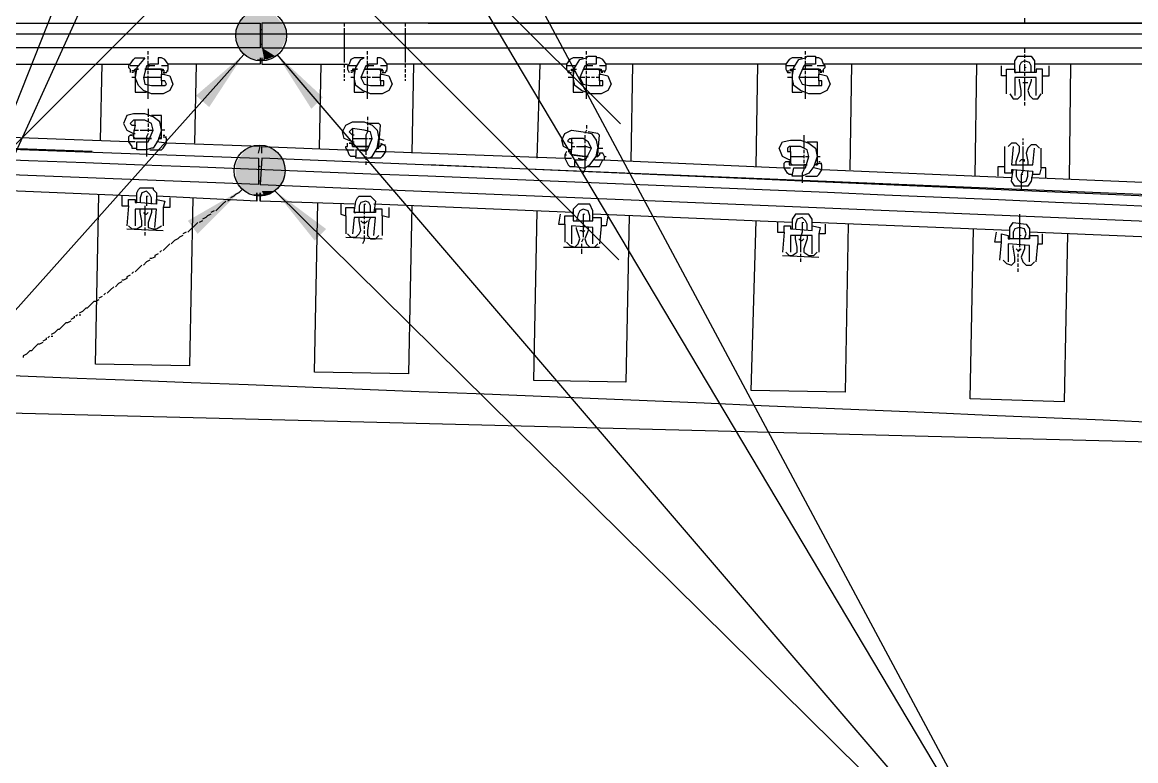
# Model space of a CAD drawing. Header units: millimetres. Extents: x -45 to 90, y -17 to 16.
# Drawn here: x 17.94 to 21.039, y -2.772 to -0.717 of the extents above; entities that cross this region are included whole.
import ezdxf

# ---------------------------------------------------------------- set-up
doc = ezdxf.new("R2010")
doc.units = ezdxf.units.MM
doc.header["$PDMODE"] = 3
doc.layers.add('PDF_Geometry', color=7, linetype='Continuous')
doc.layers.add('PDF_Solid Fills', color=7, linetype='Continuous')

msp = doc.modelspace()

# ---------------------------------------------------------------- linework, layer by layer
at = {"color": 2}
msp.add_line((0, -0.75), (53.4325, -0.75), dxfattribs=at)
at = {"color": 6}
msp.add_lwpolyline([(-0.0021, -1.3499), (23.64, -1.95), (23.7209, 1.35), (0.0002, 1.3501)], close=True, dxfattribs=at)
at = {"color": 2}
for radius in [500.8082, 500.0582, 499.3082]:
    msp.add_arc((-0.8299, -500.0575), radius, 85.235272, 89.904911, dxfattribs=at)
at = {"color": 5}
msp.add_arc((-0.8299, -500.0575), 498.7082, 85.235272, 89.904911, dxfattribs=at)
at = {"color": 1}
for p in [(18.6046, 0), (18.6001, -0.3782)]:
    msp.add_point(p, dxfattribs=at)
at = {"layer": 'PDF_Geometry', "lineweight": 25}
for points in [[(18.5565, 0.3209), (17.5159, -1.9712), (18.5703, 0.6922)], [(18.6482, 0.6968), (20.6423, -3.0255)], [(18.6482, -0.8068), (20.7936, -3.3097), (18.6344, 0.3163)], [(32.671, -0.4034), (32.616, -0.3988), (32.6114, -0.3988), (32.5977, -0.7197), (32.5427, -0.7197), (18.6069, -0.7197), (18.6069, -0.7885), (32.5427, -0.7885), (32.5977, -0.7885)], [(20.7294, -0.706), (20.7294, -0.7197)], [(16.7825, -0.7197), (16.8375, -0.7197), (18.1348, -0.7197)], [(16.8375, -0.7197), (18.6024, -0.7197), (18.6024, -0.7885), (16.8375, -0.7885), (16.7825, -0.7885)], [(18.6069, -0.738), (18.6024, -0.738)], [(18.8361, -0.7197), (18.8361, -0.7289)], [(18.8361, -0.7335), (18.8361, -0.7472), (18.8361, -0.761), (18.8361, -0.7747), (18.8361, -0.7885), (18.8361, -0.8022), (18.8361, -0.816), (18.8361, -0.8297)], [(19.0058, -0.7197), (19.0058, -0.7289)], [(19.0058, -0.7335), (19.0058, -0.7472), (19.0058, -0.761), (19.0058, -0.7747), (19.0058, -0.7885), (19.0058, -0.8022), (19.0058, -0.816), (19.0058, -0.8297)], [(19.0699, -0.7197), (32.5427, -0.7197), (32.5977, -0.7197), (32.6023, -0.7197)], [(18.2906, -0.8068), (18.2906, -0.7976)], [(18.6069, -0.7791), (18.6024, -0.7791)], [(18.9003, -0.8068), (18.9003, -0.7976)], [(19.51, -0.8068), (19.51, -0.7976)], [(20.1197, -0.8068), (20.1197, -0.7976)], [(20.7294, -0.7885), (20.7294, -0.8022)], [(17.548, -1.9437), (17.5388, -1.9528), (17.5297, -1.962), (17.5159, -1.9712), (18.5565, -0.8068)], [(17.7085, -0.816), (17.7222, -0.816), (17.7268, -0.8206), (17.736, -0.8343), (18.2402, -0.8343), (18.2494, -0.8206), (18.254, -0.816), (18.2815, -0.816), (18.2769, -0.8206), (18.2585, -0.8435), (18.254, -0.871)], [(18.1577, -1.0452), (18.1623, -0.8343)], [(18.2402, -0.8343), (18.2356, -0.8389), (18.2356, -0.8435), (18.2402, -0.8481), (18.2402, -0.8572)], [(18.6024, -0.816), (18.6024, -0.8343), (18.3456, -0.8343), (18.3365, -0.8206), (18.3273, -0.816), (18.3181, -0.816), (18.3181, -0.8343), (18.2952, -0.8343), (18.2861, -0.8389), (18.2769, -0.871), (18.2815, -0.8893), (18.2998, -0.8937), (18.3319, -0.8937), (18.3365, -0.8937), (18.3411, -0.8893), (18.3365, -0.8802), (18.3319, -0.8802), (18.3273, -0.8802), (18.3273, -0.8618), (18.3319, -0.8618), (18.3365, -0.8618)], [(18.2906, -0.8206), (18.2906, -0.8114)], [(18.2906, -0.8343), (18.2906, -0.8251)], [(18.3456, -0.8389), (18.3456, -0.8343)], [(18.4236, -0.8343), (18.419, -1.0543)], [(18.6069, -0.816), (18.6069, -0.8343), (18.8453, -0.8343)], [(18.7674, -1.0681), (18.772, -0.8343)], [(18.8361, -0.8343), (18.8361, -0.8435)], [(18.8637, -0.871), (18.8682, -0.8435), (18.882, -0.8206), (18.8912, -0.816), (18.8637, -0.816), (18.8545, -0.8206), (18.8499, -0.8343), (18.8453, -0.8389)], [(19.5008, -0.816), (19.4733, -0.816), (19.4642, -0.8206), (19.455, -0.8343), (18.9553, -0.8343), (18.9462, -0.8206), (18.937, -0.816), (18.9278, -0.816), (18.9278, -0.8343), (18.9049, -0.8343), (18.8957, -0.8389), (18.882, -0.871), (18.8912, -0.8893), (18.9095, -0.8937), (18.9416, -0.8937), (18.9462, -0.8937), (18.9462, -0.8893), (18.9462, -0.8802), (18.9416, -0.8802), (18.937, -0.8802), (18.937, -0.8618), (18.9416, -0.8618), (18.9599, -0.8664), (18.9691, -0.8893), (18.9599, -0.9077), (18.9416, -0.9168), (18.9095, -0.9168), (18.8866, -0.9077), (18.8682, -0.8937), (18.8637, -0.871), (18.8545, -0.871)], [(18.9003, -0.8206), (18.9003, -0.8114)], [(18.9003, -0.8343), (18.9003, -0.8251)], [(18.9553, -0.8389), (18.9553, -0.8343)], [(19.0058, -0.8343), (19.0058, -0.8435)], [(19.0287, -0.8343), (19.0241, -1.0819)], [(19.3725, -1.0956), (19.3817, -0.8343)], [(19.455, -0.8343), (19.455, -0.8389)], [(19.4733, -0.871), (19.4779, -0.8435), (19.4917, -0.8206), (19.51, -0.816), (19.5146, -0.8114), (19.5375, -0.8114), (19.5375, -0.8343), (19.5146, -0.8343), (19.5054, -0.8389)], [(19.51, -0.8206), (19.51, -0.8114)], [(19.51, -0.8343), (19.51, -0.8251)], [(20.1105, -0.816), (20.083, -0.816), (20.0739, -0.8206), (20.0647, -0.8343), (19.565, -0.8343), (19.5559, -0.8206), (19.5467, -0.816), (19.5375, -0.816)], [(19.565, -0.8389), (19.565, -0.8343)], [(19.6384, -0.8343), (19.6338, -1.1048)], [(19.9822, -1.1185), (19.9868, -0.8343)], [(20.0647, -0.8343), (20.0647, -0.8389)], [(20.083, -0.871), (20.0876, -0.8435), (20.1014, -0.8206), (20.1197, -0.816), (20.1243, -0.8114), (20.1472, -0.8114), (20.1472, -0.8343), (20.1197, -0.8343), (20.1197, -0.8251)], [(20.1197, -0.8343), (20.1151, -0.8389)], [(20.1197, -0.8206), (20.1197, -0.8114)], [(20.7019, -0.8343), (20.1701, -0.8343), (20.1655, -0.8206), (20.1564, -0.816), (20.1472, -0.816)], [(20.1747, -0.8389), (20.1701, -0.8343)], [(20.2481, -0.8343), (20.2435, -1.1277)], [(20.5919, -1.146), (20.5964, -0.8343)], [(20.7798, -0.8664), (20.7798, -0.8481), (20.7615, -0.8481), (20.7615, -0.8572), (20.7569, -0.8572), (20.7019, -0.8572), (20.7019, -0.8251), (20.7111, -0.8114), (20.7477, -0.8114), (20.7569, -0.8251), (20.7569, -0.8572)], [(20.7477, -0.8572), (20.7477, -0.8389), (20.7431, -0.8297), (20.7294, -0.8251), (20.7202, -0.8297), (20.7156, -0.8389), (20.7156, -0.8572)], [(20.7294, -0.8068), (20.7294, -0.816)], [(20.7294, -0.8206), (20.7294, -0.8297)], [(20.7294, -0.8343), (20.7294, -0.8435), (20.7294, -0.8526)], [(21.3116, -0.8343), (20.7569, -0.8343)], [(20.8577, -0.8343), (20.8532, -1.1552)], [(18.2631, -0.8389), (18.2402, -0.8389)], [(18.254, -0.8526), (18.254, -0.8481), (18.2585, -0.8481), (18.254, -0.8481), (18.2494, -0.8526), (18.2448, -0.8526)], [(18.2494, -0.8572), (18.2448, -0.8572)], [(18.3319, -0.8618), (18.3502, -0.8664), (18.3594, -0.8893), (18.3502, -0.9077), (18.3319, -0.9168), (18.2998, -0.9168), (18.2769, -0.9077), (18.2631, -0.8937), (18.254, -0.871), (18.2448, -0.871)], [(18.2494, -0.8526), (18.254, -0.8526), (18.254, -0.9077), (18.254, -0.9122), (18.2585, -0.9122), (18.2861, -0.9122)], [(18.2906, -0.8481), (18.2815, -0.8481), (18.2906, -0.8481), (18.3273, -0.8481), (18.3319, -0.8481), (18.3319, -0.8526), (18.3273, -0.8526), (18.3273, -0.8618)], [(18.309, -0.8389), (18.2906, -0.8389), (18.2952, -0.8389)], [(18.3273, -0.8526), (18.3273, -0.8481), (18.3227, -0.8481), (18.2906, -0.8481), (18.2906, -0.8389)], [(18.2906, -0.8618), (18.2906, -0.8526)], [(18.2906, -0.9306), (18.2906, -0.9214), (18.2906, -0.9168), (18.2906, -0.9077), (18.2906, -0.9031), (18.2906, -0.8937), (18.2906, -0.8893), (18.2906, -0.8802), (18.2906, -0.8756), (18.2906, -0.8664)], [(18.3319, -0.8572), (18.3411, -0.8572), (18.3456, -0.8481), (18.3456, -0.8435), (18.3456, -0.8389), (18.3273, -0.8389)], [(18.3319, -0.8526), (18.3365, -0.8526)], [(18.3411, -0.8526), (18.3456, -0.8526)], [(18.8361, -0.8481), (18.8361, -0.8572)], [(18.8361, -0.8618), (18.8361, -0.871)], [(18.8728, -0.8389), (18.8453, -0.8389), (18.8453, -0.8435), (18.8453, -0.8481), (18.8499, -0.8572)], [(18.8637, -0.8526), (18.8637, -0.8481), (18.8682, -0.8481), (18.8637, -0.8481), (18.8591, -0.8481), (18.8591, -0.8526), (18.8545, -0.8526)], [(18.8591, -0.8572), (18.8545, -0.8572)], [(18.8591, -0.8526), (18.8637, -0.8526), (18.8637, -0.9077), (18.8637, -0.9122), (18.8682, -0.9122), (18.8912, -0.9122)], [(18.9003, -0.8481), (18.8912, -0.8481), (18.9003, -0.8481), (18.937, -0.8481), (18.9416, -0.8481), (18.9416, -0.8526), (18.937, -0.8526), (18.937, -0.8618)], [(18.9187, -0.8389), (18.9003, -0.8389), (18.9049, -0.8389)], [(18.937, -0.8526), (18.937, -0.8481), (18.9324, -0.8481), (18.9003, -0.8481), (18.9003, -0.8389)], [(18.9003, -0.8618), (18.9003, -0.8526)], [(18.9003, -0.9306), (18.9003, -0.9214), (18.9003, -0.9168), (18.9003, -0.9077), (18.9003, -0.9031), (18.9003, -0.8937), (18.9003, -0.8893), (18.9003, -0.8802), (18.9003, -0.8756), (18.9003, -0.8664)], [(18.9416, -0.8572), (18.9507, -0.8572), (18.9553, -0.8481), (18.9553, -0.8435), (18.9553, -0.8389), (18.937, -0.8389)], [(18.9416, -0.8526), (18.9462, -0.8526)], [(18.9507, -0.8526), (18.9553, -0.8526)], [(19.0058, -0.8481), (19.0058, -0.8572)], [(19.0058, -0.8618), (19.0058, -0.871)], [(19.4825, -0.8389), (19.455, -0.8389), (19.455, -0.8435), (19.455, -0.8481), (19.4596, -0.8572), (19.4688, -0.8572)], [(19.5283, -0.8389), (19.51, -0.8389), (19.5054, -0.8389), (19.4917, -0.871), (19.5008, -0.8893), (19.5192, -0.8937), (19.5513, -0.8937), (19.5559, -0.8937), (19.5559, -0.8893), (19.5559, -0.8802), (19.5513, -0.8802), (19.5467, -0.8802), (19.5467, -0.8618), (19.5513, -0.8618), (19.5696, -0.8664), (19.5788, -0.8893), (19.5696, -0.9077), (19.5513, -0.9168), (19.5192, -0.9168), (19.4963, -0.9077), (19.4779, -0.8937), (19.4733, -0.871), (19.4596, -0.871)], [(19.4596, -0.8526), (19.4642, -0.8526)], [(19.4779, -0.8481), (19.4733, -0.8481), (19.4733, -0.8526), (19.4688, -0.8526), (19.4688, -0.8481), (19.4733, -0.8481), (19.4779, -0.8481), (19.4825, -0.8481)], [(19.4733, -0.8526), (19.4733, -0.9077), (19.4733, -0.9122), (19.4779, -0.9122), (19.5008, -0.9122)], [(19.51, -0.8481), (19.5008, -0.8481), (19.51, -0.8481), (19.5467, -0.8481), (19.5513, -0.8481), (19.5513, -0.8526), (19.5467, -0.8526), (19.5467, -0.8618)], [(19.5467, -0.8526), (19.5467, -0.8481), (19.5421, -0.8481), (19.51, -0.8481), (19.51, -0.8389)], [(19.51, -0.8618), (19.51, -0.8526)], [(19.51, -0.9306), (19.51, -0.9214), (19.51, -0.9168), (19.51, -0.9077), (19.51, -0.9031), (19.51, -0.8937), (19.51, -0.8893), (19.51, -0.8802), (19.51, -0.8756), (19.51, -0.8664)], [(19.5604, -0.8572), (19.565, -0.8481), (19.565, -0.8435), (19.565, -0.8389), (19.5467, -0.8389)], [(19.5513, -0.8526), (19.5559, -0.8526), (19.5604, -0.8526)], [(19.5559, -0.8572), (19.5513, -0.8572)], [(20.0922, -0.8389), (20.0647, -0.8389), (20.0647, -0.8435), (20.0647, -0.8481), (20.0693, -0.8572), (20.0784, -0.8572)], [(20.138, -0.8389), (20.1197, -0.8389), (20.1151, -0.8389), (20.1014, -0.871), (20.1105, -0.8893), (20.1289, -0.8937), (20.161, -0.8937), (20.1655, -0.8937), (20.1655, -0.8893), (20.1655, -0.8802), (20.161, -0.8802), (20.1564, -0.8802), (20.1564, -0.8618), (20.161, -0.8618), (20.1793, -0.8664), (20.1885, -0.8893), (20.1793, -0.9077), (20.161, -0.9168), (20.1289, -0.9168), (20.1059, -0.9077), (20.0876, -0.8937), (20.083, -0.871), (20.0693, -0.871)], [(20.0693, -0.8526), (20.0739, -0.8526)], [(20.0876, -0.8481), (20.083, -0.8481), (20.083, -0.8526), (20.0784, -0.8526), (20.0784, -0.8481), (20.083, -0.8481), (20.0876, -0.8481), (20.0922, -0.8481)], [(20.083, -0.8526), (20.083, -0.9077), (20.083, -0.9122), (20.0876, -0.9122), (20.1105, -0.9122)], [(20.1197, -0.8481), (20.1105, -0.8481), (20.1197, -0.8481), (20.1518, -0.8481), (20.1564, -0.8481), (20.161, -0.8481), (20.161, -0.8526), (20.1564, -0.8526), (20.1564, -0.8618)], [(20.1564, -0.8526), (20.1564, -0.8481), (20.1518, -0.8481), (20.1197, -0.8481), (20.1197, -0.8389)], [(20.1197, -0.8618), (20.1197, -0.8526)], [(20.1197, -0.9306), (20.1197, -0.9214), (20.1197, -0.9168), (20.1197, -0.9077), (20.1197, -0.9031), (20.1197, -0.8937), (20.1197, -0.8893), (20.1197, -0.8802), (20.1197, -0.8756), (20.1197, -0.8664)], [(20.1701, -0.8572), (20.1701, -0.8481), (20.1747, -0.8435), (20.1747, -0.8389), (20.1518, -0.8389)], [(20.161, -0.8526), (20.1655, -0.8526), (20.1701, -0.8526)], [(20.1655, -0.8572), (20.161, -0.8572)], [(20.679, -0.9168), (20.679, -0.8664), (20.6652, -0.8664), (20.6652, -0.8389)], [(20.679, -0.8664), (20.679, -0.8481), (20.7019, -0.8481), (20.7019, -0.8572), (20.7065, -0.8572)], [(20.7294, -0.8572), (20.7294, -0.8664)], [(20.7798, -0.9168), (20.7798, -0.8664), (20.7981, -0.8664), (20.7981, -0.8389)], [(18.3273, -0.871), (18.3181, -0.871), (18.3136, -0.871), (18.3044, -0.871), (18.2998, -0.871), (18.2906, -0.871), (18.2861, -0.871), (18.2769, -0.871)], [(18.3273, -0.8802), (18.3273, -0.8937)], [(18.8361, -0.8756), (18.8361, -0.8802)], [(18.8957, -0.871), (18.882, -0.871)], [(18.9095, -0.871), (18.9003, -0.871)], [(18.937, -0.871), (18.9278, -0.871), (18.9232, -0.871), (18.9141, -0.871)], [(18.937, -0.8802), (18.937, -0.8937)], [(19.0058, -0.8756), (19.0058, -0.8802)], [(19.5054, -0.871), (19.4917, -0.871)], [(19.5192, -0.871), (19.51, -0.871)], [(19.5329, -0.871), (19.5238, -0.871)], [(19.5467, -0.871), (19.5375, -0.871)], [(19.5467, -0.8802), (19.5467, -0.8937)], [(20.1564, -0.871), (20.1426, -0.871), (20.1289, -0.871), (20.1151, -0.871), (20.1014, -0.871)], [(20.1564, -0.8802), (20.1564, -0.8937)], [(20.6881, -0.9168), (20.6973, -0.9306), (20.7111, -0.9306), (20.7202, -0.9214), (20.7202, -0.9077), (20.7156, -0.8802), (20.7156, -0.8756)], [(20.7615, -0.9214), (20.7615, -0.871), (20.7019, -0.871), (20.7019, -0.9214)], [(20.7248, -0.8847), (20.7294, -0.8847), (20.734, -0.8847), (20.7386, -0.8847)], [(20.7294, -0.871), (20.7294, -0.8802), (20.7294, -0.8847), (20.7294, -0.8937), (20.7294, -0.8985), (20.7294, -0.9077), (20.7294, -0.9122), (20.7294, -0.9214), (20.7294, -0.926), (20.7294, -0.9352)], [(20.7477, -0.8756), (20.7477, -0.8802), (20.7386, -0.9077), (20.7431, -0.9214), (20.7523, -0.9306), (20.7661, -0.9306), (20.7752, -0.9168)], [(18.1348, -1.0773), (17.0025, -1.036), (17.0254, -1.0268), (17.0438, -1.0131), (17.0529, -0.9856), (17.0483, -0.9627), (17.03, -0.9443), (17.0071, -0.9352), (16.9796, -0.9352), (16.9796, -0.9214), (17.0529, -0.9214), (17.0529, -0.9718)], [(18.2906, -0.9581), (18.2906, -0.9672), (18.2906, -0.981)], [(20.7294, -0.9397), (20.7294, -0.9489)], [(18.3365, -1.0177), (18.3273, -1.0177), (18.3227, -0.9948), (18.3044, -0.981), (18.2815, -0.9718), (18.2494, -0.9718), (18.231, -0.9764), (18.2219, -0.9993), (18.231, -1.0177), (18.2494, -1.0268), (18.2494, -1.0314), (18.2494, -1.036), (18.2494, -1.0314), (18.2448, -1.0314), (18.2402, -1.0314), (18.2356, -1.036), (18.2356, -1.0406), (18.2356, -1.0452), (18.2356, -1.0498), (17.7314, -1.0314)], [(18.2677, -1.0498), (18.2861, -1.0498), (18.2906, -1.0498), (18.3044, -1.0177), (18.2998, -0.9993), (18.2815, -0.9902), (18.2494, -0.9902), (18.2448, -0.9948), (18.2402, -0.9993), (18.2448, -1.0039), (18.2494, -1.0039), (18.254, -1.0039), (18.2494, -1.0268), (18.254, -1.0268)], [(18.254, -1.0039), (18.254, -0.9902)], [(18.2906, -0.9856), (18.2906, -0.9948)], [(18.3273, -1.036), (18.3227, -1.0406), (18.3273, -1.0406), (18.3273, -1.036), (18.3273, -0.981), (18.3273, -0.9764), (18.3227, -0.9764), (18.2998, -0.9764)], [(18.9003, -0.981), (18.9003, -0.9902)], [(18.2494, -1.0177), (18.2631, -1.0177)], [(18.3273, -1.0177), (18.3181, -1.0452), (18.3044, -1.0681), (18.2998, -1.0681), (18.2861, -1.0727), (18.2815, -1.0727), (18.2585, -1.0727), (18.2585, -1.0681)], [(18.2677, -1.0177), (18.2769, -1.0177), (18.2815, -1.0177), (18.2906, -1.0177), (18.2952, -1.0177), (18.3044, -1.0177)], [(18.2906, -0.9993), (18.2906, -1.0083)], [(18.2906, -1.0131), (18.2906, -1.0223)], [(18.8591, -1.0543), (18.8591, -1.0498), (18.8361, -1.0406), (18.8316, -1.0223), (18.8407, -1.0039), (18.8591, -0.9948), (18.8912, -0.9948), (18.9141, -1.0039), (18.9278, -1.0177), (18.9324, -1.0406), (18.9462, -1.0452)], [(18.8774, -1.0727), (18.8957, -1.0727), (18.9003, -1.0727), (18.9141, -1.0406), (18.9095, -1.0223), (18.8912, -1.0177), (18.8591, -1.0131), (18.8591, -1.0314), (18.8545, -1.0268), (18.8499, -1.0223), (18.8545, -1.0177), (18.8591, -1.0131)], [(18.9003, -1.0083), (18.9003, -1.0177), (18.9003, -1.0223), (18.8957, -1.0314), (18.8957, -1.036), (18.8957, -1.0452), (18.8957, -1.0498), (18.8957, -1.0589), (18.8957, -1.0635), (18.8957, -1.0727), (18.8957, -1.0773), (18.8957, -1.0864)], [(18.9003, -0.9948), (18.9003, -1.0039)], [(18.9278, -1.0681), (18.9324, -1.0635), (18.937, -1.0039), (18.9324, -0.9993), (18.9049, -0.9993)], [(19.4733, -1.0543), (19.4688, -1.0543), (19.4688, -1.0727), (19.4642, -1.0727), (19.4458, -1.0635), (19.4412, -1.0452), (19.4504, -1.0268), (19.4688, -1.0177), (19.5008, -1.0223), (19.5238, -1.0268), (19.5375, -1.0452), (19.5421, -1.0681), (19.5559, -1.0681)], [(19.51, -1.0177), (19.5054, -1.0268)], [(19.51, -1.0039), (19.51, -1.0131)], [(19.5513, -1.0819), (19.5467, -1.0819), (19.5467, -1.0864), (19.5421, -1.091), (19.5375, -1.091), (19.5421, -1.091), (19.5421, -1.0864), (19.5467, -1.0314), (19.5421, -1.0268), (19.5146, -1.0223)], [(16.8375, -1.0314), (18.5978, -1.0956), (18.5978, -1.169), (16.8375, -1.1002), (16.7779, -1.1002)], [(18.254, -1.0498), (18.2356, -1.0498), (18.2448, -1.0635), (18.2448, -1.0681), (18.2494, -1.0681), (18.2585, -1.0681), (18.2585, -1.0498), (18.2861, -1.0498), (18.2906, -1.0498)], [(18.2402, -1.0314), (18.2448, -1.0314)], [(18.2906, -1.0268), (18.2861, -1.036), (18.2861, -1.0406), (18.2861, -1.0498), (18.2861, -1.0543), (18.2861, -1.0635), (18.2861, -1.0681), (18.2861, -1.0773), (18.2861, -1.0819), (18.2861, -1.091)], [(18.2952, -1.0727), (18.3227, -1.0727), (18.3273, -1.0727), (18.3319, -1.0681), (18.3411, -1.0543), (18.3136, -1.0498)], [(18.3319, -1.0314), (18.3365, -1.0314)], [(18.3319, -1.036), (18.3365, -1.036)], [(18.5978, -1.0819), (18.6024, -1.0635), (18.3411, -1.0543), (18.3411, -1.0498), (18.3411, -1.0452), (18.3411, -1.0406), (18.3365, -1.036), (18.3411, -1.036)], [(18.8637, -1.0314), (18.8591, -1.0314), (18.8591, -1.0498), (18.8637, -1.0498)], [(18.8591, -1.0406), (18.8728, -1.0406), (18.8866, -1.0406), (18.9003, -1.0406)], [(18.9049, -1.0406), (18.9141, -1.0406)], [(18.9049, -1.0956), (18.9141, -1.091), (18.9278, -1.0681), (18.9324, -1.0406)], [(19.4779, -1.1185), (19.4779, -1.1002), (19.5008, -1.1002), (19.51, -1.0956), (19.5238, -1.0681), (19.5146, -1.0498), (19.5008, -1.0406), (19.4688, -1.0406), (19.4688, -1.0543), (19.4596, -1.0498), (19.4596, -1.0452), (19.4642, -1.0406), (19.4688, -1.0406)], [(19.5054, -1.0314), (19.5054, -1.0406)], [(19.5054, -1.0452), (19.5054, -1.0543)], [(20.0739, -1.1002), (20.0555, -1.091), (20.0464, -1.0681), (20.0555, -1.0498), (20.0784, -1.0452), (20.1059, -1.0452), (20.1289, -1.0543), (20.1472, -1.0681), (20.1518, -1.091), (20.161, -1.091)], [(20.1151, -1.0314), (20.1151, -1.0406), (20.1151, -1.0543), (20.1151, -1.0681)], [(20.1243, -1.0498), (20.1472, -1.0498), (20.1518, -1.0498), (20.1518, -1.0543), (20.1518, -1.1094), (20.1472, -1.1139), (20.1518, -1.1139), (20.1564, -1.1094), (20.161, -1.1094)], [(20.7248, -1.0406), (20.7248, -1.0452)], [(20.7248, -1.0498), (20.7248, -1.0589)], [(18.6069, -1.0819), (18.6069, -1.0635), (18.8407, -1.0727), (18.8637, -1.0727)], [(18.9003, -1.0727), (18.8957, -1.0773), (18.8682, -1.0727), (18.8682, -1.091), (18.8591, -1.091), (18.8545, -1.091), (18.8499, -1.0864), (18.8453, -1.0727), (18.8407, -1.0681), (18.8407, -1.0635), (18.8453, -1.0635), (18.8453, -1.0543)], [(18.9232, -1.0773), (18.9507, -1.0773), (18.9416, -1.091), (18.937, -1.0956), (18.9324, -1.0956), (18.9049, -1.0956), (18.8957, -1.0956), (18.8912, -1.0956), (18.8682, -1.0956), (18.8682, -1.091)], [(18.9324, -1.0681), (18.9324, -1.0635), (18.937, -1.0635), (18.937, -1.0589), (18.9416, -1.0589)], [(18.937, -1.0543), (18.9462, -1.0589), (18.9507, -1.0635), (18.9507, -1.0681), (18.9507, -1.0727), (18.9507, -1.0773), (19.4504, -1.0956), (19.4688, -1.0956)], [(18.9462, -1.0589), (18.9507, -1.0589)], [(19.455, -1.0773), (19.4504, -1.0864), (19.4504, -1.0956), (19.4596, -1.1139), (19.4642, -1.1185), (19.4779, -1.1185), (19.5008, -1.1229), (19.5054, -1.1229), (19.5192, -1.1139), (19.5375, -1.091), (19.5421, -1.0681)], [(19.4688, -1.0773), (19.4642, -1.0773), (19.4596, -1.0773), (19.4642, -1.0773), (19.4642, -1.0819), (19.4688, -1.0864), (19.5054, -1.091), (19.5146, -1.091), (19.5054, -1.091), (19.4733, -1.0864), (19.4688, -1.0864), (19.4688, -1.0819), (19.4688, -1.0773), (19.4688, -1.0727)], [(19.4688, -1.0635), (19.4779, -1.0635)], [(19.4825, -1.0635), (19.4963, -1.0635), (19.51, -1.0635), (19.5238, -1.0681)], [(19.5054, -1.0589), (19.5054, -1.0727), (19.5054, -1.0864), (19.5054, -1.1002), (19.5054, -1.1139), (19.5054, -1.1277), (19.5008, -1.1369)], [(19.5329, -1.1002), (19.5604, -1.1002), (19.5604, -1.091), (19.5559, -1.0819), (19.5513, -1.0819), (19.5467, -1.0819)], [(20.0922, -1.1229), (20.1151, -1.1229), (20.1197, -1.1229), (20.1289, -1.091), (20.1243, -1.0727), (20.1059, -1.0635), (20.0739, -1.0635), (20.0693, -1.0681), (20.0693, -1.0727), (20.0693, -1.0773), (20.0739, -1.0773), (20.0784, -1.0773), (20.0784, -1.1002), (20.0739, -1.1002), (20.0784, -1.1002), (20.0784, -1.1048), (20.0784, -1.1094), (20.083, -1.1139), (20.1151, -1.1139), (20.1151, -1.1229), (20.1151, -1.1277), (20.1105, -1.1369), (20.1105, -1.1414), (20.1105, -1.1506), (20.1105, -1.1552), (20.1105, -1.1644)], [(20.0784, -1.0773), (20.0784, -1.0635)], [(20.1151, -1.0727), (20.1151, -1.0819)], [(20.656, -1.146), (20.656, -1.1185), (20.6744, -1.1185), (20.6744, -1.0635)], [(20.7065, -1.1139), (20.7065, -1.1048), (20.7156, -1.0773), (20.7156, -1.0635), (20.7065, -1.0543), (20.6927, -1.0543), (20.6835, -1.0635)], [(20.6973, -1.0635), (20.6927, -1.1139), (20.7523, -1.1139), (20.7569, -1.0681)], [(20.7248, -1.0635), (20.7248, -1.0773), (20.7248, -1.091), (20.7248, -1.1048), (20.7248, -1.1185), (20.7248, -1.1323), (20.7202, -1.1414), (20.7202, -1.1552), (20.7202, -1.169), (20.7202, -1.1827)], [(20.7706, -1.0681), (20.7615, -1.0589), (20.7477, -1.0589), (20.7386, -1.0681), (20.734, -1.0819), (20.7386, -1.1048), (20.7386, -1.1139)], [(20.789, -1.1506), (20.789, -1.1229), (20.7752, -1.1229), (20.7752, -1.0681)], [(32.5106, -1.8291), (29.7326, -1.6503), (26.95, -1.4898), (24.1675, -1.3431), (21.3895, -1.2102), (18.6069, -1.0956), (18.6024, -1.169), (21.3849, -1.2836), (24.1675, -1.4165), (26.9455, -1.5632), (29.728, -1.7236), (32.506, -1.9024), (32.561, -1.907)], [(18.8957, -1.091), (18.8957, -1.1002)], [(18.8957, -1.1048), (18.8957, -1.1139)], [(32.2676, -1.8016), (32.2676, -1.8153), (32.2126, -2.6496), (32.5106, -2.668), (32.5656, -1.8336), (32.5106, -1.8291), (29.1504, -1.6182), (25.7903, -1.4257), (22.4301, -1.2606), (19.0699, -1.1139)], [(19.4504, -1.0864), (19.455, -1.0864)], [(19.4504, -1.0956), (19.455, -1.0956)], [(19.4871, -1.0956), (19.5054, -1.1002), (19.51, -1.1002)], [(19.5146, -1.1185), (19.5421, -1.1185), (19.5467, -1.1185), (19.5559, -1.1002), (20.0601, -1.1229), (20.0601, -1.1185), (20.0601, -1.1139), (20.0601, -1.1094), (20.0647, -1.1048), (20.0739, -1.1048), (20.0739, -1.1094), (20.0739, -1.1139), (20.0784, -1.1139), (20.1151, -1.1139), (20.1243, -1.1139), (20.1151, -1.1139)], [(19.5559, -1.1002), (19.5604, -1.1002)], [(19.5604, -1.091), (19.565, -1.091)], [(20.0647, -1.1048), (20.0693, -1.1048)], [(20.0739, -1.1048), (20.0784, -1.1048)], [(20.0784, -1.091), (20.0876, -1.091), (20.0922, -1.091), (20.1014, -1.091), (20.1059, -1.091), (20.1151, -1.091)], [(20.1518, -1.091), (20.1426, -1.1185), (20.1289, -1.1369), (20.1105, -1.146), (20.1059, -1.146), (20.083, -1.146), (20.0876, -1.1229), (20.1105, -1.1229), (20.1197, -1.1229)], [(20.1151, -1.0864), (20.1151, -1.0956)], [(20.1151, -1.1002), (20.1151, -1.1094)], [(20.1197, -1.091), (20.1289, -1.091)], [(20.1564, -1.1048), (20.161, -1.1048)], [(20.6927, -1.1506), (20.1655, -1.1277), (20.1655, -1.1229), (20.1655, -1.1185), (20.1655, -1.1139), (20.161, -1.1094), (20.1655, -1.1094)], [(20.7294, -1.1048), (20.7294, -1.1002), (20.7202, -1.1002), (20.7156, -1.1048)], [(18.6024, -1.1185), (18.5978, -1.1185)], [(20.083, -1.1414), (20.0739, -1.1414), (20.0693, -1.1369), (20.0601, -1.1229), (20.0784, -1.1229)], [(20.1197, -1.146), (20.1518, -1.146), (20.1564, -1.1414), (20.1655, -1.1277), (20.1426, -1.1229)], [(20.7523, -1.1323), (20.6973, -1.1277), (20.6927, -1.1277), (20.6927, -1.1369), (20.6744, -1.1369), (20.6744, -1.1185)], [(20.7752, -1.1229), (20.7706, -1.1414), (20.7523, -1.1414), (20.7523, -1.1323), (20.7477, -1.1598), (20.7386, -1.1735), (20.7019, -1.1735), (20.6927, -1.1598), (20.6973, -1.1277)], [(20.7065, -1.1277), (20.7065, -1.146), (20.7111, -1.1552), (20.7202, -1.1644), (20.734, -1.1598), (20.7386, -1.146), (20.7386, -1.1323)], [(18.6024, -1.1598), (18.5978, -1.1598)], [(21.3024, -1.1735), (20.7477, -1.1506)], [(18.2585, -1.201), (17.7039, -1.1781)], [(18.4144, -1.2056), (18.4052, -1.6732), (18.1439, -1.6686), (18.1531, -1.1965)], [(18.2173, -1.201), (18.2173, -1.2285), (18.2356, -1.2285), (18.231, -1.2836)], [(18.3136, -1.224), (18.2585, -1.2194), (18.2585, -1.1919), (18.2631, -1.1827), (18.2677, -1.1781), (18.3044, -1.1781), (18.3044, -1.1827), (18.3136, -1.1919), (18.3136, -1.224), (18.3136, -1.2102), (18.3365, -1.2148), (18.3319, -1.2331)], [(18.2998, -1.224), (18.2998, -1.2056), (18.2952, -1.1965), (18.2861, -1.1873), (18.2723, -1.1919), (18.2677, -1.2056), (18.2677, -1.2194)], [(18.2861, -1.201), (18.2861, -1.2148), (18.2861, -1.2285)], [(18.5932, -1.2148), (18.3136, -1.201)], [(18.3502, -1.2056), (18.3502, -1.2331), (18.3319, -1.2331), (18.3319, -1.2836)], [(18.5519, -1.1827), (18.5428, -1.1919), (18.5336, -1.1965), (18.529, -1.201), (18.5198, -1.2056)], [(18.5932, -1.1919), (18.5932, -1.2148), (18.5932, -1.1919)], [(18.6024, -1.1919), (18.6024, -1.2148), (18.6024, -1.1919)], [(18.6436, -1.1873), (20.7936, -3.3097), (23.1131, -3.3097)], [(18.9416, -1.256), (18.9416, -1.2375), (18.9232, -1.2375), (18.9232, -1.2469), (18.9187, -1.2469), (18.8637, -1.2469), (18.8682, -1.2148), (18.8728, -1.2056), (18.8774, -1.201), (18.9095, -1.201), (18.9141, -1.2056), (18.9232, -1.2148), (18.9187, -1.2469)], [(18.2356, -1.2285), (18.2356, -1.2102), (18.254, -1.2102), (18.254, -1.2194), (18.2585, -1.2194)], [(18.2356, -1.2836), (18.2448, -1.2927), (18.2585, -1.2927), (18.2723, -1.2836), (18.2723, -1.2698), (18.2677, -1.2469), (18.2677, -1.2375)], [(18.309, -1.2881), (18.3136, -1.2375), (18.254, -1.2375), (18.254, -1.2836)], [(18.2815, -1.2285), (18.2815, -1.2423), (18.2815, -1.256), (18.2815, -1.2698), (18.2815, -1.2836)], [(18.2998, -1.2375), (18.2998, -1.2469), (18.2906, -1.2744), (18.2906, -1.2881), (18.3044, -1.2927), (18.3136, -1.2927), (18.3273, -1.2836)], [(18.5061, -1.2148), (18.4969, -1.224), (18.4878, -1.2331), (18.4786, -1.2423)], [(18.5198, -1.2102), (18.5107, -1.2148)], [(18.8637, -1.224), (18.6024, -1.2148)], [(19.0241, -1.2285), (19.0149, -1.6959), (18.7536, -1.6915), (18.7628, -1.2194)], [(18.827, -1.224), (18.827, -1.2515), (18.8407, -1.256), (18.8407, -1.3065)], [(18.8407, -1.256), (18.8407, -1.2331), (18.8637, -1.2331), (18.8637, -1.2469), (18.8682, -1.2469)], [(18.9095, -1.2469), (18.9095, -1.2285), (18.9049, -1.2194), (18.8957, -1.2148), (18.882, -1.2194), (18.8774, -1.2285), (18.8774, -1.2469)], [(18.8912, -1.224), (18.8912, -1.2375), (18.8912, -1.2515)], [(19.4733, -1.2469), (18.9187, -1.224)], [(18.9599, -1.2331), (18.9599, -1.2606), (18.9416, -1.256), (18.9416, -1.3111)], [(19.5192, -1.2698), (19.5192, -1.256), (19.5146, -1.2423), (19.5008, -1.2375), (19.4917, -1.2423), (19.4871, -1.2515), (19.4825, -1.2698)], [(18.2769, -1.2469), (18.2815, -1.2515), (18.2861, -1.2515), (18.2906, -1.2469)], [(18.4419, -1.2698), (18.4327, -1.2744)], [(18.4648, -1.2515), (18.4557, -1.256), (18.4511, -1.2606), (18.4419, -1.2652)], [(18.474, -1.2423), (18.4648, -1.2469)], [(18.8453, -1.3065), (18.8545, -1.3156), (18.8682, -1.3156), (18.8774, -1.3065), (18.882, -1.2973), (18.8774, -1.2698), (18.8774, -1.2606)], [(18.9187, -1.3111), (18.9232, -1.2606), (18.8637, -1.2606), (18.8591, -1.3065)], [(18.882, -1.2698), (18.8866, -1.2744), (18.8957, -1.2744), (18.9003, -1.2698)], [(18.8912, -1.256), (18.8912, -1.2652)], [(18.8912, -1.2698), (18.8912, -1.279)], [(18.9095, -1.2606), (18.9049, -1.2698), (18.9003, -1.2973), (18.9003, -1.3111), (18.9095, -1.3202), (18.9232, -1.3202), (18.9324, -1.3111)], [(19.6292, -1.256), (19.62, -1.719), (19.3633, -1.7145), (19.3725, -1.2423)], [(19.4367, -1.2515), (19.4321, -1.279), (19.4504, -1.279), (19.4504, -1.3294)], [(19.4504, -1.279), (19.4504, -1.256), (19.4733, -1.256), (19.4733, -1.2698), (19.4779, -1.2698)], [(19.5008, -1.2515), (19.5008, -1.2606), (19.5008, -1.2652), (19.5008, -1.2744), (19.5008, -1.279), (19.5008, -1.2881), (19.5008, -1.2927), (19.5008, -1.3019), (19.5008, -1.3065), (19.5008, -1.3156)], [(20.083, -1.2744), (19.5283, -1.2515)], [(19.5283, -1.2698), (19.5283, -1.2606), (19.5513, -1.2606), (19.5513, -1.2836)], [(19.5696, -1.256), (19.565, -1.2836), (19.5513, -1.2836), (19.5467, -1.334)], [(20.2389, -1.279), (20.2297, -1.7465), (19.9684, -1.742), (19.9822, -1.2698)], [(20.1243, -1.2973), (20.1243, -1.279), (20.1197, -1.2698), (20.1105, -1.2606), (20.0968, -1.2652), (20.0922, -1.279), (20.0922, -1.2927)], [(20.7156, -1.2515), (20.7156, -1.2652), (20.7156, -1.2698), (20.7156, -1.279), (20.7156, -1.2836), (20.7156, -1.2927), (20.7156, -1.2973), (20.7156, -1.3111), (20.7156, -1.3156), (20.7156, -1.3202), (20.7156, -1.3294), (20.7156, -1.334), (20.7156, -1.3431)], [(18.231, -1.2927), (18.3319, -1.2973)], [(18.2815, -1.2881), (18.2815, -1.2973)], [(18.4282, -1.2744), (18.419, -1.2836), (18.4098, -1.2927), (18.4007, -1.3019)], [(18.8912, -1.2836), (18.8912, -1.2927)], [(18.8912, -1.2973), (18.8912, -1.3065)], [(19.455, -1.3294), (19.4642, -1.3386), (19.4779, -1.3431), (19.4871, -1.334), (19.4917, -1.3202), (19.4825, -1.2927), (19.4825, -1.2881)], [(19.5283, -1.334), (19.5283, -1.2881), (19.4688, -1.2836), (19.4688, -1.334)], [(19.4917, -1.2973), (19.4963, -1.2973), (19.5008, -1.3019), (19.5054, -1.2973)], [(19.5146, -1.2881), (19.5146, -1.2973), (19.5054, -1.3202), (19.51, -1.334), (19.5192, -1.3431), (19.5329, -1.3431), (19.5421, -1.334)], [(20.0418, -1.2744), (20.0418, -1.3019), (20.0601, -1.3019), (20.0555, -1.3569)], [(20.0601, -1.3019), (20.0601, -1.2836), (20.0784, -1.2836), (20.0784, -1.2927), (20.083, -1.2927)], [(20.1105, -1.2744), (20.1105, -1.2881), (20.1105, -1.3019), (20.1059, -1.3156), (20.1059, -1.3294), (20.1059, -1.3431), (20.1059, -1.3569)], [(20.6881, -1.2973), (20.138, -1.2744)], [(20.138, -1.2973), (20.138, -1.2836), (20.161, -1.2881), (20.1564, -1.3065)], [(20.1747, -1.279), (20.1747, -1.3065), (20.1564, -1.3065), (20.1564, -1.3569)], [(20.8486, -1.3065), (20.8394, -1.7741), (20.5781, -1.7649), (20.5873, -1.2927)], [(20.6652, -1.3294), (20.6652, -1.3065), (20.6835, -1.3111), (20.6835, -1.3202), (20.6881, -1.3202), (20.6881, -1.2881), (20.6973, -1.2744), (20.734, -1.279), (20.7431, -1.2927), (20.7431, -1.3202), (20.7431, -1.3111), (20.7661, -1.3111), (20.7661, -1.334)], [(20.7294, -1.3202), (20.734, -1.3065), (20.7294, -1.2927), (20.7156, -1.2881), (20.7019, -1.2927), (20.6973, -1.3019), (20.6973, -1.3202)], [(18.2815, -1.3019), (18.2815, -1.3111)], [(18.3869, -1.3111), (18.3777, -1.3156), (18.3731, -1.3202), (18.364, -1.3248), (18.3548, -1.334)], [(18.3961, -1.3019), (18.3869, -1.3065)], [(18.8407, -1.3156), (18.9416, -1.3202)], [(18.8912, -1.3111), (18.8912, -1.3202), (18.8912, -1.3248), (18.8866, -1.334)], [(19.5008, -1.3202), (19.4963, -1.3294)], [(20.0647, -1.3569), (20.0739, -1.3661), (20.083, -1.3661), (20.0968, -1.3569), (20.0968, -1.3431), (20.0922, -1.3202), (20.0922, -1.3111)], [(20.138, -1.3615), (20.138, -1.3111), (20.0784, -1.3111), (20.0784, -1.3569)], [(20.1014, -1.3202), (20.1059, -1.3248), (20.1105, -1.3248), (20.1151, -1.3202)], [(20.1243, -1.3111), (20.1243, -1.3202), (20.1151, -1.3477), (20.1151, -1.3569), (20.1289, -1.3661), (20.1426, -1.3661), (20.1518, -1.3569)], [(20.6606, -1.3798), (20.6652, -1.3294), (20.6469, -1.3294), (20.6515, -1.3019)], [(20.7431, -1.3202), (20.6881, -1.3202)], [(21.2978, -1.3248), (20.7431, -1.3019)], [(20.7615, -1.3844), (20.7661, -1.334), (20.7798, -1.334), (20.7798, -1.3065)], [(18.3181, -1.3615), (18.309, -1.3661), (18.309, -1.3707), (18.2998, -1.3752), (18.2952, -1.3752)], [(18.3273, -1.3521), (18.3227, -1.3569)], [(18.3502, -1.334), (18.3411, -1.3431), (18.3319, -1.3521)], [(19.4458, -1.3431), (19.5467, -1.3431)], [(19.4963, -1.334), (19.4963, -1.3431)], [(19.4963, -1.3477), (19.4963, -1.3615)], [(20.1059, -1.3615), (20.1059, -1.3707)], [(20.6698, -1.3798), (20.679, -1.389), (20.6927, -1.3936), (20.7019, -1.3844), (20.7019, -1.3707), (20.6973, -1.3431), (20.6973, -1.3386)], [(20.7431, -1.3844), (20.7431, -1.3386), (20.6835, -1.334), (20.6835, -1.3844)], [(20.7065, -1.3477), (20.7111, -1.3521), (20.7156, -1.3521), (20.7202, -1.3477)], [(20.7156, -1.3477), (20.7111, -1.3569)], [(20.7111, -1.3615), (20.7111, -1.3707)], [(20.7294, -1.3386), (20.7294, -1.3477), (20.7202, -1.3707), (20.7248, -1.3844), (20.734, -1.3936), (20.7477, -1.3936), (20.7569, -1.3844)], [(18.2723, -1.3936), (18.2631, -1.4027), (18.254, -1.4119)], [(18.2952, -1.3798), (18.2861, -1.3844), (18.2769, -1.3936)], [(20.0555, -1.3661), (20.1564, -1.3707)], [(20.1059, -1.3752), (20.1059, -1.3844)], [(20.7111, -1.3752), (20.7111, -1.3844)], [(20.7111, -1.389), (20.7111, -1.3982)], [(18.2402, -1.4211), (18.231, -1.4257), (18.231, -1.4302), (18.2219, -1.4348), (18.2173, -1.4348)], [(18.2494, -1.4119), (18.2448, -1.4165)], [(20.7111, -1.4027), (20.7111, -1.4119)], [(18.1944, -1.4532), (18.1852, -1.4623), (18.176, -1.4715)], [(18.2173, -1.4394), (18.2081, -1.444), (18.199, -1.4532)], [(18.1623, -1.4807), (18.1531, -1.4853)], [(18.1714, -1.4715), (18.1669, -1.4761)], [(18.1531, -1.4898), (18.1439, -1.4944), (18.1394, -1.4944), (18.1302, -1.5036), (18.121, -1.5128), (18.1164, -1.5128), (18.1073, -1.5219), (18.0981, -1.5265)], [(18.0844, -1.5357), (18.0844, -1.5403), (18.0752, -1.5448)], [(18.0935, -1.5311), (18.0889, -1.5357)], [(18.0981, -1.5311), (18.1027, -1.5311)], [(18.0752, -1.5494), (18.066, -1.554), (18.0614, -1.554), (18.0523, -1.5632), (18.0431, -1.5724), (18.0385, -1.5724), (18.0293, -1.5813), (18.0202, -1.5861)], [(17.9973, -1.609), (17.9881, -1.6136), (17.9835, -1.6136), (17.9743, -1.6228), (17.9652, -1.6319), (17.9606, -1.6319), (17.9514, -1.6411), (17.9422, -1.6457), (17.9422, -1.6503)], [(18.0064, -1.5953), (18.0064, -1.5999), (17.9973, -1.6044)], [(18.0156, -1.5907), (18.011, -1.5953)], [(18.0202, -1.5907), (18.0248, -1.5907)]]:
    msp.add_lwpolyline(points, dxfattribs=at)
at = {"layer": 'PDF_Geometry', "lineweight": 9}
for points in [[(20.7294, -0.7197), (20.734, -0.7197)], [(18.2906, -0.8343), (18.2952, -0.8343)], [(18.9003, -0.8343), (18.9049, -0.8343)], [(19.51, -0.8343), (19.5146, -0.8343)], [(20.1197, -0.8343), (20.1243, -0.8343)], [(20.7294, -0.8435), (20.734, -0.8435)], [(18.2861, -1.0498), (18.2906, -1.0498)], [(18.8957, -1.0727), (18.9003, -1.0727)], [(19.5054, -1.1002), (19.51, -1.1002)], [(20.1151, -1.1229), (20.1197, -1.1229)], [(20.7202, -1.1414), (20.7248, -1.1414)], [(18.2861, -1.201), (18.2906, -1.201)], [(20.7202, -1.1827), (20.7248, -1.1827)], [(18.8912, -1.224), (18.8957, -1.224)], [(19.5008, -1.2515), (19.5054, -1.2515)], [(20.1105, -1.2744), (20.1151, -1.2744)], [(20.7156, -1.3111), (20.7202, -1.3111)]]:
    msp.add_lwpolyline(points, dxfattribs=at)
at = {"layer": 'PDF_Geometry', "lineweight": 25}
for points in [[(18.2631, -0.8481), (18.2585, -0.8481)], [(18.8728, -0.8481), (18.8682, -0.8481)], [(18.254, -1.0406), (18.2494, -1.036), (18.2494, -1.0406)], [(18.2998, -1.0406), (18.2861, -1.0406), (18.254, -1.0406), (18.2861, -1.0406)], [(18.3181, -1.0406), (18.3227, -1.0406)], [(18.8591, -1.0543), (18.8591, -1.0589), (18.8545, -1.0543), (18.8499, -1.0543), (18.8545, -1.0543)], [(18.8637, -1.0635), (18.8591, -1.0635), (18.8591, -1.0589), (18.8591, -1.0635)], [(18.9049, -1.0635), (18.8957, -1.0635), (18.8637, -1.0635), (18.8957, -1.0635)], [(18.9278, -1.0681), (18.9324, -1.0681)], [(19.5421, -1.091), (19.5375, -1.091)], [(20.1518, -1.1139), (20.1472, -1.1139)], [(19.4733, -1.2375), (19.4733, -1.2698), (19.5283, -1.2698), (19.5283, -1.2423), (19.5192, -1.224), (19.4871, -1.224)], [(20.083, -1.2652), (20.083, -1.2927), (20.138, -1.2973), (20.138, -1.2652), (20.1289, -1.2515), (20.0922, -1.2515)]]:
    msp.add_lwpolyline(points, close=True, dxfattribs=at)
for centre in [(18.6048, -0.7541), (18.6003, -1.13)]:
    msp.add_circle(centre, 0.0709, dxfattribs=at)
at = {"layer": 'PDF_Solid Fills', "transparency": 33554559}
for points in [[(18.5703, -0.6922), (18.5428, -0.7197), (18.6619, -0.7197)], [(18.5703, -0.6922), (18.639, -0.6922), (18.6619, -0.7197)], [(18.5382, -0.7335), (18.5336, -0.7518), (18.6757, -0.7518)], [(18.5428, -0.7197), (18.5382, -0.7335), (18.6711, -0.7335)], [(18.5382, -0.7335), (18.6711, -0.7335), (18.6757, -0.7518)], [(18.5428, -0.7197), (18.6619, -0.7197), (18.6711, -0.7335)], [(18.5336, -0.7518), (18.5382, -0.7701), (18.6711, -0.7701)], [(18.5336, -0.7518), (18.6757, -0.7518), (18.6711, -0.7701)], [(18.5382, -0.7701), (18.5428, -0.7885), (18.6619, -0.7885)], [(18.5382, -0.7701), (18.6711, -0.7701), (18.6619, -0.7885)], [(18.5428, -0.7885), (18.5611, -0.8114), (18.6115, -0.8114)], [(18.5428, -0.7885), (18.6069, -0.7885), (18.6115, -0.8114)], [(18.6069, -0.7885), (18.6115, -0.8114), (18.6436, -0.8114)], [(18.6069, -0.7885), (18.6619, -0.7885), (18.6436, -0.8114)], [(18.4602, -0.9535), (18.4236, -0.9214), (18.5565, -0.8068)], [(18.5611, -0.8114), (18.584, -0.8206), (18.6115, -0.8206)], [(18.5611, -0.8114), (18.6115, -0.8114), (18.6115, -0.8206)], [(18.5932, -0.8206), (18.5978, -0.8251), (18.6115, -0.8251)], [(18.5932, -0.8206), (18.6115, -0.8206), (18.6115, -0.8251)], [(18.6115, -0.8114), (18.6115, -0.8206), (18.6207, -0.8206)], [(18.6115, -0.8114), (18.6436, -0.8114), (18.6207, -0.8206)], [(18.6115, -0.8206), (18.6161, -0.8206), (18.6115, -0.8251)], [(18.7766, -0.926), (18.7445, -0.9581), (18.6482, -0.8068)], [(18.5657, -1.0681), (18.5428, -1.0956), (18.6619, -1.0956)], [(18.6024, -1.0589), (18.5657, -1.0681), (18.6344, -1.0681)], [(18.5657, -1.0681), (18.6344, -1.0681), (18.6619, -1.0956)], [(18.5428, -1.0956), (18.5336, -1.1139), (18.6711, -1.1139)], [(18.5336, -1.1139), (18.5336, -1.1323), (18.6711, -1.1323)], [(18.5336, -1.1139), (18.6711, -1.1139), (18.6711, -1.1323)], [(18.5428, -1.0956), (18.6619, -1.0956), (18.6711, -1.1139)], [(18.5336, -1.1323), (18.5336, -1.1506), (18.6711, -1.1506)], [(18.5336, -1.1323), (18.6711, -1.1323), (18.6711, -1.1506)], [(18.5336, -1.1506), (18.5428, -1.169), (18.6619, -1.169)], [(18.5336, -1.1506), (18.6711, -1.1506), (18.6619, -1.169)], [(18.5428, -1.169), (18.5611, -1.1873), (18.6069, -1.1873)], [(18.5428, -1.169), (18.6024, -1.169), (18.6069, -1.1873)], [(18.6024, -1.169), (18.6069, -1.1873), (18.6436, -1.1873)], [(18.6024, -1.169), (18.6619, -1.169), (18.6436, -1.1873)], [(18.4282, -1.3065), (18.4007, -1.2698), (18.5519, -1.1827)], [(18.5611, -1.1873), (18.584, -1.1965), (18.6115, -1.1965)], [(18.5611, -1.1873), (18.6069, -1.1873), (18.6115, -1.1965)], [(18.584, -1.1965), (18.5886, -1.201), (18.6115, -1.201)], [(18.584, -1.1965), (18.6115, -1.1965), (18.6115, -1.201)], [(18.6069, -1.1873), (18.6115, -1.1965), (18.6207, -1.1965)], [(18.6069, -1.1873), (18.6436, -1.1873), (18.6207, -1.1965)], [(18.6115, -1.1965), (18.6115, -1.201), (18.6161, -1.201)], [(18.6115, -1.1965), (18.6207, -1.1965), (18.6161, -1.201)], [(18.7857, -1.2927), (18.7536, -1.3248), (18.6436, -1.1873)]]:
    msp.add_solid(points, dxfattribs=at)

doc.saveas('drawing.dxf')
